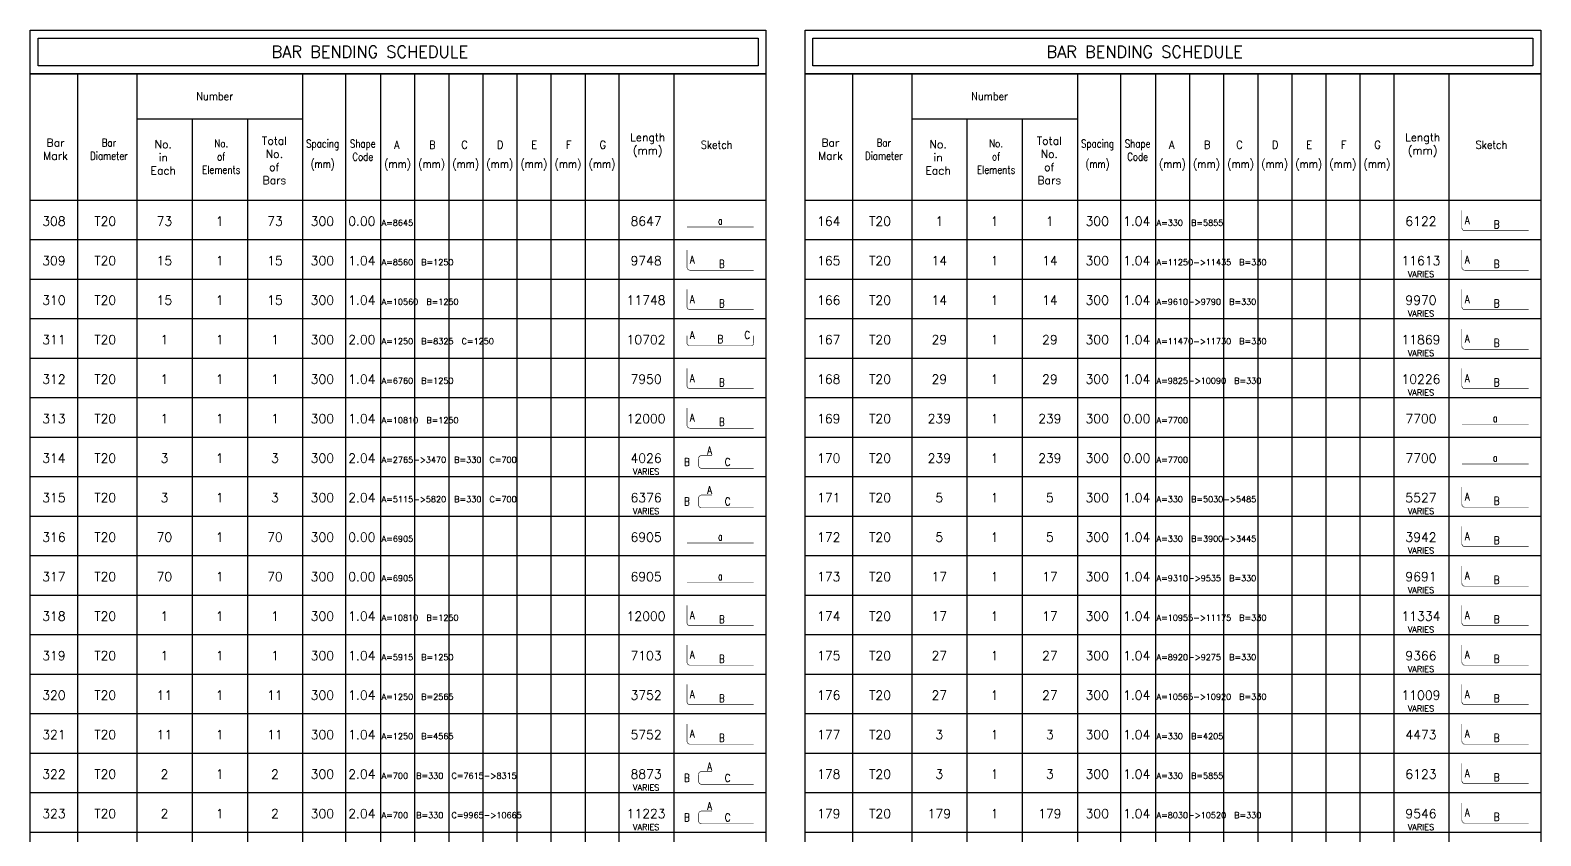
# Model space of a CAD drawing. Extents: x 660761725 to 1323371458, y 2734871439 to 5470067957.
# Drawn here: x 661894209 to 661903774, y 2734943437 to 2734948536 of the extents above; entities that cross this region are included whole.
import ezdxf
from ezdxf.enums import TextEntityAlignment as Align

# ---------------------------------------------------------------- set-up
doc = ezdxf.new("R2010")
doc.units = 0
for name, color, linetype in [('S-SCHEDULE', 140, 'Continuous'), ('S-SKETCH', 1, 'Continuous'), ('S-TEXT-SKETCH', 255, 'Continuous')]:
    doc.layers.add(name, color=color, linetype=linetype)
doc.styles.add('ARMACAD-OGER', font='romans.shx')
doc.styles.add('ROMANS', font='romans.shx')
doc.styles.add('ROMANT', font='romant')

# ---------------------------------------------------------------- blocks, each defined once
blk = doc.blocks.new('cadf_50')
at = {"color": 9}
for p, q in [((0, -42), (186.35, -42)), ((0, -52), (186.35, -52)), ((0, -62), (186.35, -62)), ((0, -72), (186.35, -72)), ((0, -82), (186.35, -82)), ((0, -92), (186.35, -92)), ((0, -102), (186.35, -102)), ((0, -112), (186.35, -112)), ((0, -122), (186.35, -122)), ((0, -132), (186.35, -132)), ((0, -142), (186.35, -142)), ((0, -152), (186.35, -152)), ((0, -162), (186.35, -162)), ((0, -172), (186.35, -172)), ((0, -182), (186.35, -182)), ((0, -192), (186.35, -192)), ((0, -202), (186.35, -202)), ((0, -212), (186.35, -212)), ((0, -222), (186.35, -222)), ((0, -232), (186.35, -232)), ((0, -242), (186.35, -242)), ((0, -252), (186.35, -252)), ((0, -262), (186.35, -262)), ((0, -272), (186.35, -272)), ((0, -282), (186.35, -282)), ((0, -292), (186.35, -292)), ((0, -302), (186.35, -302)), ((0, -312), (186.35, -312)), ((0, -322), (186.35, -322)), ((0, -332), (186.35, -332)), ((0, -342), (186.35, -342)), ((0, -352), (186.35, -352)), ((0, -362), (186.35, -362)), ((0, -372), (186.35, -372)), ((0, -382), (186.35, -382))]:
    blk.add_line(p, q, dxfattribs=at)
at = {"color": 140}
for points in [[(0, 11), (186.35, 11), (186.35, 0), (0, 0)], [(2, 9), (184.35, 9), (184.35, 2), (2, 2)]]:
    blk.add_lwpolyline(points, close=True, dxfattribs=at)
at = {"layer": 'S-SCHEDULE'}
for p, q in [((0, -392), (0, 0)), ((12, 0), (12, -392)), ((27, 0), (27, -392)), ((69, 0), (69, -392)), ((79.87, 0), (79.87, -392)), ((88.75, 0), (88.75, -392)), ((97.38, 0), (97.38, -392)), ((106.02, 0), (106.02, -392)), ((114.65, 0), (114.65, -392)), ((123.28, 0), (123.28, -392)), ((131.91, 0), (131.91, -392)), ((140.55, 0), (140.55, -392)), ((149.18, -392), (149.18, 0)), ((163.15, -392), (163.15, 0)), ((27, -11.45), (69, -11.45)), ((41, -11.45), (41, -392)), ((55, -11.45), (55, -392)), ((0, -32), (186.35, -32))]:
    blk.add_line(p, q, dxfattribs=at)
at = {"layer": 'S-SCHEDULE', "flags": 128}
blk.add_lwpolyline([(0, -392), (0, 0), (186.35, 0), (186.35, -392)], close=True, dxfattribs=at)
at = {"color": 140, "insert": (61.14, 7.05), "char_height": 3, "width": 81.5392, "attachment_point": 1, "rotation": 0.0004, "style": 'ROMANT'}
blk.add_mtext('{\\Fromant|c0;BAR BENDING SCHEDULE}', dxfattribs=at)
at = {"layer": 'S-SCHEDULE', "style": 'ARMACAD-OGER'}
for s, width, p in [('Number', 0.9, (46.74, -5.72)), ('(mm)', 0.8, (74.08, -23)), ('(mm)', 0.9, (93.05, -23)), ('(mm)', 0.9, (101.68, -23)), ('(mm)', 0.9, (110.32, -23)), ('(mm)', 0.9, (118.95, -23)), ('(mm)', 0.9, (127.58, -23)), ('(mm)', 0.9, (136.21, -23)), ('(mm)', 0.9, (144.85, -23))]:
    blk.add_text(s, height=2, dxfattribs=dict(at, width=width)).set_placement(p, align=Align.MIDDLE)
at = {"layer": 'S-SCHEDULE', "style": 'ARMACAD-OGER', "width": 0.9}
for s, p in [('A', (92.87, -18)), ('B', (101.86, -18)), ('C', (110.01, -18)), ('D', (119.05, -18)), ('E', (127.67, -18)), ('F', (136.4, -18)), ('G', (145.02, -18)), ('Sketch', (173.87, -18))]:
    blk.add_text(s, height=2, dxfattribs=at).set_placement(p, align=Align.MIDDLE_CENTER)
at = {"layer": 'S-SCHEDULE', "char_height": 2, "attachment_point": 2, "style": 'ARMACAD-OGER'}
for s, insert, width in [('Length (mm)', (156.42, -15.11), 8.2105), ('Bar\\PMark', (6.41, -16.47), 27.5713), ('{\\W0.8;Bar\\PDiameter}', (19.94, -16.48), 15.2105), ('No. \\Pin\\PEach', (33.7, -16.86), 23.5714), ('{\\W0.8;No.\\Pof\\PElements}', (48.39, -16.65), 17.2105), ('Total No. of Bars', (61.86, -15.98), 3.2105), ('{\\W0.8;Spacing}', (74.08, -16.7), 28.6571), ('{\\W0.8;Shape\\PCode}', (84.23, -16.7), 28.6571)]:
    blk.add_mtext(s, dxfattribs=dict(at, insert=insert, width=width))
blk = doc.blocks.new('33-CFSHP37')
at = {"layer": 'S-SKETCH', "const_width": 0.2}
blk.add_lwpolyline([(-1, 1), (-22.96875, 1, -0.4142135624), (-24, 2.03125), (-24, 8)], format="xyb", dxfattribs=at)
at = {"layer": 'S-TEXT-SKETCH', "style": 'ROMANS', "width": 0.8}
blk.add_attdef('A', text='', height=2, dxfattribs=at).set_placement((-23, 6), align=Align.TOP_LEFT)
blk.add_attdef('B', text='', height=2, dxfattribs=at).set_placement((-11.984375, 1), align=Align.BOTTOM_CENTER)
blk = doc.blocks.new('1-CFSHP20')
at = {"layer": 'S-SKETCH', "const_width": 0.2}
blk.add_lwpolyline([(-24, 2), (-1, 2)], dxfattribs=at)
at = {"layer": 'S-TEXT-SKETCH', "linetype": 'ByBlock', "style": 'ROMANS', "width": 0.7}
blk.add_attdef('A', text='', height=2, dxfattribs=at).set_placement((-12.5, 2), align=Align.BOTTOM_CENTER)
blk = doc.blocks.new('49-Cfshp38d')
at = {"layer": 'S-SKETCH', "const_width": 0.2}
blk.add_lwpolyline([(-24, 5.35), (-24, 2.82, 0.414214), (-23.18, 2), (-1.83, 2, 0.414214), (-1, 2.82), (-1, 5.35)], format="xyb", dxfattribs=at)
at = {"layer": 'S-TEXT-SKETCH', "style": 'ROMANS', "width": 0.8}
blk.add_attdef('A', text='', height=2, dxfattribs=at).set_placement((-23, 3.42), align=Align.BOTTOM_LEFT)
blk.add_attdef('C', text='', height=2, dxfattribs=at).set_placement((-2.24, 3.42), align=Align.BOTTOM_RIGHT)
blk.add_attdef('B', text='', height=2, dxfattribs=at).set_placement((-12.5, 2.01), align=Align.BOTTOM_CENTER)
blk = doc.blocks.new('50-CFSHP38a')
at = {"layer": 'S-SKETCH', "const_width": 0.2}
blk.add_lwpolyline([(-15.35, 4.89), (-18.97, 4.89, 0.414214), (-20, 3.86), (-20, 1.53, 0.414214), (-18.97, 0.5), (-1, 0.5)], format="xyb", dxfattribs=at)
at = {"layer": 'S-TEXT-SKETCH', "style": 'ROMANS', "width": 0.8}
blk.add_attdef('A', text='', height=2, dxfattribs=at).set_placement((-15.35, 8), align=Align.TOP_RIGHT)
blk.add_attdef('B', text='', height=2, dxfattribs=at).set_placement((-25, 2.7), align=Align.MIDDLE_LEFT)
blk.add_attdef('C', text='', height=2, dxfattribs=at).set_placement((-9.98, 0.5), align=Align.BOTTOM_CENTER)

msp = doc.modelspace()

# ---------------------------------------------------------------- block references
at = {"layer": 'S-SCHEDULE', "xscale": 25, "yscale": 25, "zscale": 25}
for p in [(661894208.53235579, 2734948261), (661899115.39926684, 2734948261)]:
    msp.add_blockref('cadf_50', p, dxfattribs=at)
at = {"layer": 'S-SCHEDULE'}
ref = msp.add_blockref('1-CFSHP20', (661898808.53235579, 2734947253.75), dxfattribs=dict(at, xscale=18.375, yscale=18.375, zscale=18.375))
ref.add_attrib('A', 'a', dxfattribs={"layer": 'S-TEXT-SKETCH', "color": 7, "linetype": 'ByBlock', "height": 50, "style": 'ROMANS', "width": 0.7}).set_placement((661898578.84485579, 2734947290.5), align=Align.BOTTOM_CENTER)
ref = msp.add_blockref('33-CFSHP37', (661903715.39926684, 2734947248.48338318), dxfattribs=dict(at, xscale=18.375, yscale=18.375, zscale=18.375))
ref.add_attrib('A', 'A', dxfattribs={"layer": 'S-TEXT-SKETCH', "color": 7, "height": 50, "style": 'ROMANS', "width": 0.8}).set_placement((661903292.77426684, 2734947358.73338318), align=Align.TOP_LEFT)
ref.add_attrib('B', 'B', dxfattribs={"layer": 'S-TEXT-SKETCH', "color": 7, "height": 50, "style": 'ROMANS', "width": 0.8}).set_placement((661903495.18637621, 2734947266.85838318), align=Align.BOTTOM_CENTER)
ref = msp.add_blockref('33-CFSHP37', (661898808.53235579, 2734946998.48338318), dxfattribs=dict(at, xscale=18.375, yscale=18.375, zscale=18.375))
ref.add_attrib('A', 'A', dxfattribs={"layer": 'S-TEXT-SKETCH', "color": 7, "height": 50, "style": 'ROMANS', "width": 0.8}).set_placement((661898385.90735579, 2734947108.73338318), align=Align.TOP_LEFT)
ref.add_attrib('B', 'B', dxfattribs={"layer": 'S-TEXT-SKETCH', "color": 7, "height": 50, "style": 'ROMANS', "width": 0.8}).set_placement((661898588.31946516, 2734947016.85838318), align=Align.BOTTOM_CENTER)
ref = msp.add_blockref('33-CFSHP37', (661903715.39926684, 2734946998.48338318), dxfattribs=dict(at, xscale=18.375, yscale=18.375, zscale=18.375))
ref.add_attrib('A', 'A', dxfattribs={"layer": 'S-TEXT-SKETCH', "color": 7, "height": 50, "style": 'ROMANS', "width": 0.8}).set_placement((661903292.77426684, 2734947108.73338318), align=Align.TOP_LEFT)
ref.add_attrib('B', 'B', dxfattribs={"layer": 'S-TEXT-SKETCH', "color": 7, "height": 50, "style": 'ROMANS', "width": 0.8}).set_placement((661903495.18637621, 2734947016.85838318), align=Align.BOTTOM_CENTER)
ref = msp.add_blockref('33-CFSHP37', (661898808.53235579, 2734946748.48338318), dxfattribs=dict(at, xscale=18.375, yscale=18.375, zscale=18.375))
ref.add_attrib('A', 'A', dxfattribs={"layer": 'S-TEXT-SKETCH', "color": 7, "height": 50, "style": 'ROMANS', "width": 0.8}).set_placement((661898385.90735579, 2734946858.73338318), align=Align.TOP_LEFT)
ref.add_attrib('B', 'B', dxfattribs={"layer": 'S-TEXT-SKETCH', "color": 7, "height": 50, "style": 'ROMANS', "width": 0.8}).set_placement((661898588.31946516, 2734946766.85838318), align=Align.BOTTOM_CENTER)
ref = msp.add_blockref('33-CFSHP37', (661903715.39926684, 2734946748.48338318), dxfattribs=dict(at, xscale=18.375, yscale=18.375, zscale=18.375))
ref.add_attrib('A', 'A', dxfattribs={"layer": 'S-TEXT-SKETCH', "color": 7, "height": 50, "style": 'ROMANS', "width": 0.8}).set_placement((661903292.77426684, 2734946858.73338318), align=Align.TOP_LEFT)
ref.add_attrib('B', 'B', dxfattribs={"layer": 'S-TEXT-SKETCH', "color": 7, "height": 50, "style": 'ROMANS', "width": 0.8}).set_placement((661903495.18637621, 2734946766.85838318), align=Align.BOTTOM_CENTER)
ref = msp.add_blockref('33-CFSHP37', (661903715.39926684, 2734946498.48338318), dxfattribs=dict(at, xscale=18.375, yscale=18.375, zscale=18.375))
ref.add_attrib('A', 'A', dxfattribs={"layer": 'S-TEXT-SKETCH', "color": 7, "height": 50, "style": 'ROMANS', "width": 0.8}).set_placement((661903292.77426684, 2734946608.73338318), align=Align.TOP_LEFT)
ref.add_attrib('B', 'B', dxfattribs={"layer": 'S-TEXT-SKETCH', "color": 7, "height": 50, "style": 'ROMANS', "width": 0.8}).set_placement((661903495.18637621, 2734946516.85838318), align=Align.BOTTOM_CENTER)
ref = msp.add_blockref('49-Cfshp38d', (661898808.53235579, 2734946503.75), dxfattribs=dict(at, xscale=18.375, yscale=18.375, zscale=18.375))
ref.add_attrib('A', 'A', dxfattribs={"layer": 'S-TEXT-SKETCH', "color": 7, "height": 50, "style": 'ROMANS', "width": 0.8}).set_placement((661898385.90735579, 2734946566.68438005), align=Align.BOTTOM_LEFT)
ref.add_attrib('B', 'B', dxfattribs={"layer": 'S-TEXT-SKETCH', "color": 7, "height": 50, "style": 'ROMANS', "width": 0.8}).set_placement((661898578.84485579, 2734946540.75757599), align=Align.BOTTOM_CENTER)
ref.add_attrib('C', 'C', dxfattribs={"layer": 'S-TEXT-SKETCH', "color": 7, "height": 50, "style": 'ROMANS', "width": 0.8}).set_placement((661898767.37235594, 2734946566.68438005), align=Align.BOTTOM_RIGHT)
ref = msp.add_blockref('33-CFSHP37', (661898808.53235579, 2734946248.48338318), dxfattribs=dict(at, xscale=18.375, yscale=18.375, zscale=18.375))
ref.add_attrib('A', 'A', dxfattribs={"layer": 'S-TEXT-SKETCH', "color": 7, "height": 50, "style": 'ROMANS', "width": 0.8}).set_placement((661898385.90735579, 2734946358.73338318), align=Align.TOP_LEFT)
ref.add_attrib('B', 'B', dxfattribs={"layer": 'S-TEXT-SKETCH', "color": 7, "height": 50, "style": 'ROMANS', "width": 0.8}).set_placement((661898588.31946516, 2734946266.85838318), align=Align.BOTTOM_CENTER)
ref = msp.add_blockref('33-CFSHP37', (661903715.39926684, 2734946248.48338318), dxfattribs=dict(at, xscale=18.375, yscale=18.375, zscale=18.375))
ref.add_attrib('A', 'A', dxfattribs={"layer": 'S-TEXT-SKETCH', "color": 7, "height": 50, "style": 'ROMANS', "width": 0.8}).set_placement((661903292.77426684, 2734946358.73338318), align=Align.TOP_LEFT)
ref.add_attrib('B', 'B', dxfattribs={"layer": 'S-TEXT-SKETCH', "color": 7, "height": 50, "style": 'ROMANS', "width": 0.8}).set_placement((661903495.18637621, 2734946266.85838318), align=Align.BOTTOM_CENTER)
ref = msp.add_blockref('33-CFSHP37', (661898808.53235579, 2734945998.48338318), dxfattribs=dict(at, xscale=18.375, yscale=18.375, zscale=18.375))
ref.add_attrib('A', 'A', dxfattribs={"layer": 'S-TEXT-SKETCH', "color": 7, "height": 50, "style": 'ROMANS', "width": 0.8}).set_placement((661898385.90735579, 2734946108.73338318), align=Align.TOP_LEFT)
ref.add_attrib('B', 'B', dxfattribs={"layer": 'S-TEXT-SKETCH', "color": 7, "height": 50, "style": 'ROMANS', "width": 0.8}).set_placement((661898588.31946516, 2734946016.85838318), align=Align.BOTTOM_CENTER)
ref = msp.add_blockref('1-CFSHP20', (661903715.39926684, 2734946003.75), dxfattribs=dict(at, xscale=18.375, yscale=18.375, zscale=18.375))
ref.add_attrib('A', 'a', dxfattribs={"layer": 'S-TEXT-SKETCH', "color": 7, "linetype": 'ByBlock', "height": 50, "style": 'ROMANS', "width": 0.7}).set_placement((661903485.71176684, 2734946040.5), align=Align.BOTTOM_CENTER)
ref = msp.add_blockref('50-CFSHP38a', (661898808.53235579, 2734945753.75), dxfattribs=dict(at, xscale=18.375, yscale=18.375, zscale=18.375))
ref.add_attrib('B', 'B', dxfattribs={"layer": 'S-TEXT-SKETCH', "color": 7, "height": 50, "style": 'ROMANS', "width": 0.8}).set_placement((661898349.15735579, 2734945803.31513214), align=Align.MIDDLE_LEFT)
ref.add_attrib('C', 'C', dxfattribs={"layer": 'S-TEXT-SKETCH', "color": 7, "height": 50, "style": 'ROMANS', "width": 0.8}).set_placement((661898625.06946516, 2734945762.9375), align=Align.BOTTOM_CENTER)
ref.add_attrib('A', 'A', dxfattribs={"layer": 'S-TEXT-SKETCH', "color": 7, "height": 50, "style": 'ROMANS', "width": 0.8}).set_placement((661898526.42611265, 2734945900.75), align=Align.TOP_RIGHT)
ref = msp.add_blockref('1-CFSHP20', (661903715.39926684, 2734945753.75), dxfattribs=dict(at, xscale=18.375, yscale=18.375, zscale=18.375))
ref.add_attrib('A', 'a', dxfattribs={"layer": 'S-TEXT-SKETCH', "color": 7, "linetype": 'ByBlock', "height": 50, "style": 'ROMANS', "width": 0.7}).set_placement((661903485.71176684, 2734945790.5), align=Align.BOTTOM_CENTER)
ref = msp.add_blockref('50-CFSHP38a', (661898808.53235579, 2734945503.75), dxfattribs=dict(at, xscale=18.375, yscale=18.375, zscale=18.375))
ref.add_attrib('B', 'B', dxfattribs={"layer": 'S-TEXT-SKETCH', "color": 7, "height": 50, "style": 'ROMANS', "width": 0.8}).set_placement((661898349.15735579, 2734945553.31513214), align=Align.MIDDLE_LEFT)
ref.add_attrib('C', 'C', dxfattribs={"layer": 'S-TEXT-SKETCH', "color": 7, "height": 50, "style": 'ROMANS', "width": 0.8}).set_placement((661898625.06946516, 2734945512.9375), align=Align.BOTTOM_CENTER)
ref.add_attrib('A', 'A', dxfattribs={"layer": 'S-TEXT-SKETCH', "color": 7, "height": 50, "style": 'ROMANS', "width": 0.8}).set_placement((661898526.42611265, 2734945650.75), align=Align.TOP_RIGHT)
ref = msp.add_blockref('33-CFSHP37', (661903715.39926684, 2734945498.48338318), dxfattribs=dict(at, xscale=18.375, yscale=18.375, zscale=18.375))
ref.add_attrib('A', 'A', dxfattribs={"layer": 'S-TEXT-SKETCH', "color": 7, "height": 50, "style": 'ROMANS', "width": 0.8}).set_placement((661903292.77426684, 2734945608.73338318), align=Align.TOP_LEFT)
ref.add_attrib('B', 'B', dxfattribs={"layer": 'S-TEXT-SKETCH', "color": 7, "height": 50, "style": 'ROMANS', "width": 0.8}).set_placement((661903495.18637621, 2734945516.85838318), align=Align.BOTTOM_CENTER)
ref = msp.add_blockref('33-CFSHP37', (661903715.39926684, 2734945248.48338318), dxfattribs=dict(at, xscale=18.375, yscale=18.375, zscale=18.375))
ref.add_attrib('A', 'A', dxfattribs={"layer": 'S-TEXT-SKETCH', "color": 7, "height": 50, "style": 'ROMANS', "width": 0.8}).set_placement((661903292.77426684, 2734945358.73338318), align=Align.TOP_LEFT)
ref.add_attrib('B', 'B', dxfattribs={"layer": 'S-TEXT-SKETCH', "color": 7, "height": 50, "style": 'ROMANS', "width": 0.8}).set_placement((661903495.18637621, 2734945266.85838318), align=Align.BOTTOM_CENTER)
ref = msp.add_blockref('1-CFSHP20', (661898808.53235579, 2734945253.75), dxfattribs=dict(at, xscale=18.375, yscale=18.375, zscale=18.375))
ref.add_attrib('A', 'a', dxfattribs={"layer": 'S-TEXT-SKETCH', "color": 7, "linetype": 'ByBlock', "height": 50, "style": 'ROMANS', "width": 0.7}).set_placement((661898578.84485579, 2734945290.5), align=Align.BOTTOM_CENTER)
ref = msp.add_blockref('33-CFSHP37', (661903715.39926684, 2734944998.48338318), dxfattribs=dict(at, xscale=18.375, yscale=18.375, zscale=18.375))
ref.add_attrib('A', 'A', dxfattribs={"layer": 'S-TEXT-SKETCH', "color": 7, "height": 50, "style": 'ROMANS', "width": 0.8}).set_placement((661903292.77426684, 2734945108.73338318), align=Align.TOP_LEFT)
ref.add_attrib('B', 'B', dxfattribs={"layer": 'S-TEXT-SKETCH', "color": 7, "height": 50, "style": 'ROMANS', "width": 0.8}).set_placement((661903495.18637621, 2734945016.85838318), align=Align.BOTTOM_CENTER)
ref = msp.add_blockref('1-CFSHP20', (661898808.53235579, 2734945003.75), dxfattribs=dict(at, xscale=18.375, yscale=18.375, zscale=18.375))
ref.add_attrib('A', 'a', dxfattribs={"layer": 'S-TEXT-SKETCH', "color": 7, "linetype": 'ByBlock', "height": 50, "style": 'ROMANS', "width": 0.7}).set_placement((661898578.84485579, 2734945040.5), align=Align.BOTTOM_CENTER)
ref = msp.add_blockref('33-CFSHP37', (661898808.53235579, 2734944748.48338318), dxfattribs=dict(at, xscale=18.375, yscale=18.375, zscale=18.375))
ref.add_attrib('A', 'A', dxfattribs={"layer": 'S-TEXT-SKETCH', "color": 7, "height": 50, "style": 'ROMANS', "width": 0.8}).set_placement((661898385.90735579, 2734944858.73338318), align=Align.TOP_LEFT)
ref.add_attrib('B', 'B', dxfattribs={"layer": 'S-TEXT-SKETCH', "color": 7, "height": 50, "style": 'ROMANS', "width": 0.8}).set_placement((661898588.31946516, 2734944766.85838318), align=Align.BOTTOM_CENTER)
ref = msp.add_blockref('33-CFSHP37', (661903715.39926684, 2734944748.48338318), dxfattribs=dict(at, xscale=18.375, yscale=18.375, zscale=18.375))
ref.add_attrib('A', 'A', dxfattribs={"layer": 'S-TEXT-SKETCH', "color": 7, "height": 50, "style": 'ROMANS', "width": 0.8}).set_placement((661903292.77426684, 2734944858.73338318), align=Align.TOP_LEFT)
ref.add_attrib('B', 'B', dxfattribs={"layer": 'S-TEXT-SKETCH', "color": 7, "height": 50, "style": 'ROMANS', "width": 0.8}).set_placement((661903495.18637621, 2734944766.85838318), align=Align.BOTTOM_CENTER)
ref = msp.add_blockref('33-CFSHP37', (661898808.53235579, 2734944498.48338318), dxfattribs=dict(at, xscale=18.375, yscale=18.375, zscale=18.375))
ref.add_attrib('A', 'A', dxfattribs={"layer": 'S-TEXT-SKETCH', "color": 7, "height": 50, "style": 'ROMANS', "width": 0.8}).set_placement((661898385.90735579, 2734944608.73338318), align=Align.TOP_LEFT)
ref.add_attrib('B', 'B', dxfattribs={"layer": 'S-TEXT-SKETCH', "color": 7, "height": 50, "style": 'ROMANS', "width": 0.8}).set_placement((661898588.31946516, 2734944516.85838318), align=Align.BOTTOM_CENTER)
ref = msp.add_blockref('33-CFSHP37', (661903715.39926684, 2734944498.48338318), dxfattribs=dict(at, xscale=18.375, yscale=18.375, zscale=18.375))
ref.add_attrib('A', 'A', dxfattribs={"layer": 'S-TEXT-SKETCH', "color": 7, "height": 50, "style": 'ROMANS', "width": 0.8}).set_placement((661903292.77426684, 2734944608.73338318), align=Align.TOP_LEFT)
ref.add_attrib('B', 'B', dxfattribs={"layer": 'S-TEXT-SKETCH', "color": 7, "height": 50, "style": 'ROMANS', "width": 0.8}).set_placement((661903495.18637621, 2734944516.85838318), align=Align.BOTTOM_CENTER)
ref = msp.add_blockref('33-CFSHP37', (661898808.53235579, 2734944248.48338318), dxfattribs=dict(at, xscale=18.375, yscale=18.375, zscale=18.375))
ref.add_attrib('A', 'A', dxfattribs={"layer": 'S-TEXT-SKETCH', "color": 7, "height": 50, "style": 'ROMANS', "width": 0.8}).set_placement((661898385.90735579, 2734944358.73338318), align=Align.TOP_LEFT)
ref.add_attrib('B', 'B', dxfattribs={"layer": 'S-TEXT-SKETCH', "color": 7, "height": 50, "style": 'ROMANS', "width": 0.8}).set_placement((661898588.31946516, 2734944266.85838318), align=Align.BOTTOM_CENTER)
ref = msp.add_blockref('33-CFSHP37', (661903715.39926684, 2734944248.48338318), dxfattribs=dict(at, xscale=18.375, yscale=18.375, zscale=18.375))
ref.add_attrib('A', 'A', dxfattribs={"layer": 'S-TEXT-SKETCH', "color": 7, "height": 50, "style": 'ROMANS', "width": 0.8}).set_placement((661903292.77426684, 2734944358.73338318), align=Align.TOP_LEFT)
ref.add_attrib('B', 'B', dxfattribs={"layer": 'S-TEXT-SKETCH', "color": 7, "height": 50, "style": 'ROMANS', "width": 0.8}).set_placement((661903495.18637621, 2734944266.85838318), align=Align.BOTTOM_CENTER)
ref = msp.add_blockref('33-CFSHP37', (661898808.53235579, 2734943998.48338318), dxfattribs=dict(at, xscale=18.375, yscale=18.375, zscale=18.375))
ref.add_attrib('A', 'A', dxfattribs={"layer": 'S-TEXT-SKETCH', "color": 7, "height": 50, "style": 'ROMANS', "width": 0.8}).set_placement((661898385.90735579, 2734944108.73338318), align=Align.TOP_LEFT)
ref.add_attrib('B', 'B', dxfattribs={"layer": 'S-TEXT-SKETCH', "color": 7, "height": 50, "style": 'ROMANS', "width": 0.8}).set_placement((661898588.31946516, 2734944016.85838318), align=Align.BOTTOM_CENTER)
ref = msp.add_blockref('33-CFSHP37', (661903715.39926684, 2734943998.48338318), dxfattribs=dict(at, xscale=18.375, yscale=18.375, zscale=18.375))
ref.add_attrib('A', 'A', dxfattribs={"layer": 'S-TEXT-SKETCH', "color": 7, "height": 50, "style": 'ROMANS', "width": 0.8}).set_placement((661903292.77426684, 2734944108.73338318), align=Align.TOP_LEFT)
ref.add_attrib('B', 'B', dxfattribs={"layer": 'S-TEXT-SKETCH', "color": 7, "height": 50, "style": 'ROMANS', "width": 0.8}).set_placement((661903495.18637621, 2734944016.85838318), align=Align.BOTTOM_CENTER)
ref = msp.add_blockref('50-CFSHP38a', (661898808.53235579, 2734943753.75), dxfattribs=dict(at, xscale=18.375, yscale=18.375, zscale=18.375))
ref.add_attrib('B', 'B', dxfattribs={"layer": 'S-TEXT-SKETCH', "color": 7, "height": 50, "style": 'ROMANS', "width": 0.8}).set_placement((661898349.15735579, 2734943803.31513214), align=Align.MIDDLE_LEFT)
ref.add_attrib('C', 'C', dxfattribs={"layer": 'S-TEXT-SKETCH', "color": 7, "height": 50, "style": 'ROMANS', "width": 0.8}).set_placement((661898625.06946516, 2734943762.9375), align=Align.BOTTOM_CENTER)
ref.add_attrib('A', 'A', dxfattribs={"layer": 'S-TEXT-SKETCH', "color": 7, "height": 50, "style": 'ROMANS', "width": 0.8}).set_placement((661898526.42611265, 2734943900.75), align=Align.TOP_RIGHT)
ref = msp.add_blockref('33-CFSHP37', (661903715.39926684, 2734943748.48338318), dxfattribs=dict(at, xscale=18.375, yscale=18.375, zscale=18.375))
ref.add_attrib('A', 'A', dxfattribs={"layer": 'S-TEXT-SKETCH', "color": 7, "height": 50, "style": 'ROMANS', "width": 0.8}).set_placement((661903292.77426684, 2734943858.73338318), align=Align.TOP_LEFT)
ref.add_attrib('B', 'B', dxfattribs={"layer": 'S-TEXT-SKETCH', "color": 7, "height": 50, "style": 'ROMANS', "width": 0.8}).set_placement((661903495.18637621, 2734943766.85838318), align=Align.BOTTOM_CENTER)
ref = msp.add_blockref('50-CFSHP38a', (661898808.53235579, 2734943503.75), dxfattribs=dict(at, xscale=18.375, yscale=18.375, zscale=18.375))
ref.add_attrib('B', 'B', dxfattribs={"layer": 'S-TEXT-SKETCH', "color": 7, "height": 50, "style": 'ROMANS', "width": 0.8}).set_placement((661898349.15735579, 2734943553.31513214), align=Align.MIDDLE_LEFT)
ref.add_attrib('C', 'C', dxfattribs={"layer": 'S-TEXT-SKETCH', "color": 7, "height": 50, "style": 'ROMANS', "width": 0.8}).set_placement((661898625.06946516, 2734943512.9375), align=Align.BOTTOM_CENTER)
ref.add_attrib('A', 'A', dxfattribs={"layer": 'S-TEXT-SKETCH', "color": 7, "height": 50, "style": 'ROMANS', "width": 0.8}).set_placement((661898526.42611265, 2734943650.75), align=Align.TOP_RIGHT)
ref = msp.add_blockref('33-CFSHP37', (661903715.39926684, 2734943498.48338318), dxfattribs=dict(at, xscale=18.375, yscale=18.375, zscale=18.375))
ref.add_attrib('A', 'A', dxfattribs={"layer": 'S-TEXT-SKETCH', "color": 7, "height": 50, "style": 'ROMANS', "width": 0.8}).set_placement((661903292.77426684, 2734943608.73338318), align=Align.TOP_LEFT)
ref.add_attrib('B', 'B', dxfattribs={"layer": 'S-TEXT-SKETCH', "color": 7, "height": 50, "style": 'ROMANS', "width": 0.8}).set_placement((661903495.18637621, 2734943516.85838318), align=Align.BOTTOM_CENTER)

# ---------------------------------------------------------------- texts
at = {"layer": 'S-SCHEDULE', "style": 'ROMANS'}
for s, height, p in [('T20', 57.5, (661894683.53235579, 2734947298.5)), ('73', 57.5, (661895058.53235579, 2734947298.5)), ('1', 57.5, (661895408.53235579, 2734947298.5)), ('73', 57.5, (661895758.53235579, 2734947298.5)), ('300', 57.5, (661896058.53235579, 2734947298.5)), ('0.00', 57.5, (661896308.53235579, 2734947298.5)), ('8647', 57.5, (661898108.53235579, 2734947298.5)), ('T20', 57.5, (661899590.39926684, 2734947298.5)), ('1', 57.5, (661899965.39926684, 2734947298.5)), ('1', 57.5, (661900315.39926684, 2734947298.5)), ('1', 57.5, (661900665.39926684, 2734947298.5)), ('300', 57.5, (661900965.39926684, 2734947298.5)), ('1.04', 57.5, (661901215.39926684, 2734947298.5)), ('6122', 57.5, (661903015.39926684, 2734947298.5)), ('T20', 57.5, (661894683.53235579, 2734947048.5)), ('15', 57.5, (661895058.53235579, 2734947048.5)), ('1', 57.5, (661895408.53235579, 2734947048.5)), ('15', 57.5, (661895758.53235579, 2734947048.5)), ('300', 57.5, (661896058.53235579, 2734947048.5)), ('1.04', 57.5, (661896308.53235579, 2734947048.5)), ('9748', 57.5, (661898108.53235579, 2734947048.5)), ('T20', 57.5, (661899590.39926684, 2734947048.5)), ('14', 57.5, (661899965.39926684, 2734947048.5)), ('1', 57.5, (661900315.39926684, 2734947048.5)), ('14', 57.5, (661900665.39926684, 2734947048.5)), ('300', 57.5, (661900965.39926684, 2734947048.5)), ('1.04', 57.5, (661901215.39926684, 2734947048.5)), ('11613', 57.5, (661903015.39926684, 2734947048.5)), ('VARIES', 37.5, (661903015.39926684, 2734946973.5)), ('T20', 57.5, (661894683.53235579, 2734946798.5)), ('15', 57.5, (661895058.53235579, 2734946798.5)), ('1', 57.5, (661895408.53235579, 2734946798.5)), ('15', 57.5, (661895758.53235579, 2734946798.5)), ('300', 57.5, (661896058.53235579, 2734946798.5)), ('1.04', 57.5, (661896308.53235579, 2734946798.5)), ('11748', 57.5, (661898108.53235579, 2734946798.5)), ('T20', 57.5, (661899590.39926684, 2734946798.5)), ('14', 57.5, (661899965.39926684, 2734946798.5)), ('1', 57.5, (661900315.39926684, 2734946798.5)), ('14', 57.5, (661900665.39926684, 2734946798.5)), ('300', 57.5, (661900965.39926684, 2734946798.5)), ('1.04', 57.5, (661901215.39926684, 2734946798.5)), ('9970', 57.5, (661903015.39926684, 2734946798.5)), ('VARIES', 37.5, (661903015.39926684, 2734946723.5)), ('T20', 57.5, (661894683.53235579, 2734946548.5)), ('1', 57.5, (661895058.53235579, 2734946548.5)), ('1', 57.5, (661895408.53235579, 2734946548.5)), ('1', 57.5, (661895758.53235579, 2734946548.5)), ('300', 57.5, (661896058.53235579, 2734946548.5)), ('2.00', 57.5, (661896308.53235579, 2734946548.5)), ('10702', 57.5, (661898108.53235579, 2734946548.5)), ('T20', 57.5, (661899590.39926684, 2734946548.5)), ('29', 57.5, (661899965.39926684, 2734946548.5)), ('1', 57.5, (661900315.39926684, 2734946548.5)), ('29', 57.5, (661900665.39926684, 2734946548.5)), ('300', 57.5, (661900965.39926684, 2734946548.5)), ('1.04', 57.5, (661901215.39926684, 2734946548.5)), ('11869', 57.5, (661903015.39926684, 2734946548.5)), ('VARIES', 37.5, (661903015.39926684, 2734946473.5)), ('T20', 57.5, (661894683.53235579, 2734946298.5)), ('1', 57.5, (661895058.53235579, 2734946298.5)), ('1', 57.5, (661895408.53235579, 2734946298.5)), ('1', 57.5, (661895758.53235579, 2734946298.5)), ('300', 57.5, (661896058.53235579, 2734946298.5)), ('1.04', 57.5, (661896308.53235579, 2734946298.5)), ('7950', 57.5, (661898108.53235579, 2734946298.5)), ('T20', 57.5, (661899590.39926684, 2734946298.5)), ('29', 57.5, (661899965.39926684, 2734946298.5)), ('1', 57.5, (661900315.39926684, 2734946298.5)), ('29', 57.5, (661900665.39926684, 2734946298.5)), ('300', 57.5, (661900965.39926684, 2734946298.5)), ('1.04', 57.5, (661901215.39926684, 2734946298.5)), ('10226', 57.5, (661903015.39926684, 2734946298.5)), ('VARIES', 37.5, (661903015.39926684, 2734946223.5)), ('T20', 57.5, (661894683.53235579, 2734946048.5)), ('1', 57.5, (661895058.53235579, 2734946048.5)), ('1', 57.5, (661895408.53235579, 2734946048.5)), ('1', 57.5, (661895758.53235579, 2734946048.5)), ('300', 57.5, (661896058.53235579, 2734946048.5)), ('1.04', 57.5, (661896308.53235579, 2734946048.5)), ('12000', 57.5, (661898108.53235579, 2734946048.5)), ('T20', 57.5, (661899590.39926684, 2734946048.5)), ('239', 57.5, (661899965.39926684, 2734946048.5)), ('1', 57.5, (661900315.39926684, 2734946048.5)), ('239', 57.5, (661900665.39926684, 2734946048.5)), ('300', 57.5, (661900965.39926684, 2734946048.5)), ('0.00', 57.5, (661901215.39926684, 2734946048.5)), ('7700', 57.5, (661903015.39926684, 2734946048.5)), ('T20', 57.5, (661894683.53235579, 2734945798.5)), ('3', 57.5, (661895058.53235579, 2734945798.5)), ('1', 57.5, (661895408.53235579, 2734945798.5)), ('3', 57.5, (661895758.53235579, 2734945798.5)), ('300', 57.5, (661896058.53235579, 2734945798.5)), ('2.04', 57.5, (661896308.53235579, 2734945798.5)), ('4026', 57.5, (661898108.53235579, 2734945798.5)), ('T20', 57.5, (661899590.39926684, 2734945798.5)), ('239', 57.5, (661899965.39926684, 2734945798.5)), ('1', 57.5, (661900315.39926684, 2734945798.5)), ('239', 57.5, (661900665.39926684, 2734945798.5)), ('300', 57.5, (661900965.39926684, 2734945798.5)), ('0.00', 57.5, (661901215.39926684, 2734945798.5)), ('7700', 57.5, (661903015.39926684, 2734945798.5)), ('VARIES', 37.5, (661898108.53235579, 2734945723.5)), ('T20', 57.5, (661894683.53235579, 2734945548.5)), ('3', 57.5, (661895058.53235579, 2734945548.5)), ('1', 57.5, (661895408.53235579, 2734945548.5)), ('3', 57.5, (661895758.53235579, 2734945548.5)), ('300', 57.5, (661896058.53235579, 2734945548.5)), ('2.04', 57.5, (661896308.53235579, 2734945548.5)), ('6376', 57.5, (661898108.53235579, 2734945548.5)), ('T20', 57.5, (661899590.39926684, 2734945548.5)), ('5', 57.5, (661899965.39926684, 2734945548.5)), ('1', 57.5, (661900315.39926684, 2734945548.5)), ('5', 57.5, (661900665.39926684, 2734945548.5)), ('300', 57.5, (661900965.39926684, 2734945548.5)), ('1.04', 57.5, (661901215.39926684, 2734945548.5)), ('5527', 57.5, (661903015.39926684, 2734945548.5)), ('VARIES', 37.5, (661898108.53235579, 2734945473.5)), ('VARIES', 37.5, (661903015.39926684, 2734945473.5)), ('T20', 57.5, (661894683.53235579, 2734945298.5)), ('70', 57.5, (661895058.53235579, 2734945298.5)), ('1', 57.5, (661895408.53235579, 2734945298.5)), ('70', 57.5, (661895758.53235579, 2734945298.5)), ('300', 57.5, (661896058.53235579, 2734945298.5)), ('0.00', 57.5, (661896308.53235579, 2734945298.5)), ('6905', 57.5, (661898108.53235579, 2734945298.5)), ('T20', 57.5, (661899590.39926684, 2734945298.5)), ('5', 57.5, (661899965.39926684, 2734945298.5)), ('1', 57.5, (661900315.39926684, 2734945298.5)), ('5', 57.5, (661900665.39926684, 2734945298.5)), ('300', 57.5, (661900965.39926684, 2734945298.5)), ('1.04', 57.5, (661901215.39926684, 2734945298.5)), ('3942', 57.5, (661903015.39926684, 2734945298.5)), ('VARIES', 37.5, (661903015.39926684, 2734945223.5)), ('T20', 57.5, (661894683.53235579, 2734945048.5)), ('70', 57.5, (661895058.53235579, 2734945048.5)), ('1', 57.5, (661895408.53235579, 2734945048.5)), ('70', 57.5, (661895758.53235579, 2734945048.5)), ('300', 57.5, (661896058.53235579, 2734945048.5)), ('0.00', 57.5, (661896308.53235579, 2734945048.5)), ('6905', 57.5, (661898108.53235579, 2734945048.5)), ('T20', 57.5, (661899590.39926684, 2734945048.5)), ('17', 57.5, (661899965.39926684, 2734945048.5)), ('1', 57.5, (661900315.39926684, 2734945048.5)), ('17', 57.5, (661900665.39926684, 2734945048.5)), ('300', 57.5, (661900965.39926684, 2734945048.5)), ('1.04', 57.5, (661901215.39926684, 2734945048.5)), ('9691', 57.5, (661903015.39926684, 2734945048.5)), ('VARIES', 37.5, (661903015.39926684, 2734944973.5)), ('T20', 57.5, (661894683.53235579, 2734944798.5)), ('1', 57.5, (661895058.53235579, 2734944798.5)), ('1', 57.5, (661895408.53235579, 2734944798.5)), ('1', 57.5, (661895758.53235579, 2734944798.5)), ('300', 57.5, (661896058.53235579, 2734944798.5)), ('1.04', 57.5, (661896308.53235579, 2734944798.5)), ('12000', 57.5, (661898108.53235579, 2734944798.5)), ('T20', 57.5, (661899590.39926684, 2734944798.5)), ('17', 57.5, (661899965.39926684, 2734944798.5)), ('1', 57.5, (661900315.39926684, 2734944798.5)), ('17', 57.5, (661900665.39926684, 2734944798.5)), ('300', 57.5, (661900965.39926684, 2734944798.5)), ('1.04', 57.5, (661901215.39926684, 2734944798.5)), ('11334', 57.5, (661903015.39926684, 2734944798.5)), ('VARIES', 37.5, (661903015.39926684, 2734944723.5)), ('T20', 57.5, (661894683.53235579, 2734944548.5)), ('1', 57.5, (661895058.53235579, 2734944548.5)), ('1', 57.5, (661895408.53235579, 2734944548.5)), ('1', 57.5, (661895758.53235579, 2734944548.5)), ('300', 57.5, (661896058.53235579, 2734944548.5)), ('1.04', 57.5, (661896308.53235579, 2734944548.5)), ('7103', 57.5, (661898108.53235579, 2734944548.5)), ('T20', 57.5, (661899590.39926684, 2734944548.5)), ('27', 57.5, (661899965.39926684, 2734944548.5)), ('1', 57.5, (661900315.39926684, 2734944548.5)), ('27', 57.5, (661900665.39926684, 2734944548.5)), ('300', 57.5, (661900965.39926684, 2734944548.5)), ('1.04', 57.5, (661901215.39926684, 2734944548.5)), ('9366', 57.5, (661903015.39926684, 2734944548.5)), ('VARIES', 37.5, (661903015.39926684, 2734944473.5)), ('T20', 57.5, (661894683.53235579, 2734944298.5)), ('11', 57.5, (661895058.53235579, 2734944298.5)), ('1', 57.5, (661895408.53235579, 2734944298.5)), ('11', 57.5, (661895758.53235579, 2734944298.5)), ('300', 57.5, (661896058.53235579, 2734944298.5)), ('1.04', 57.5, (661896308.53235579, 2734944298.5)), ('3752', 57.5, (661898108.53235579, 2734944298.5)), ('T20', 57.5, (661899590.39926684, 2734944298.5)), ('27', 57.5, (661899965.39926684, 2734944298.5)), ('1', 57.5, (661900315.39926684, 2734944298.5)), ('27', 57.5, (661900665.39926684, 2734944298.5)), ('300', 57.5, (661900965.39926684, 2734944298.5)), ('1.04', 57.5, (661901215.39926684, 2734944298.5)), ('11009', 57.5, (661903015.39926684, 2734944298.5)), ('VARIES', 37.5, (661903015.39926684, 2734944223.5)), ('T20', 57.5, (661894683.53235579, 2734944048.5)), ('11', 57.5, (661895058.53235579, 2734944048.5)), ('1', 57.5, (661895408.53235579, 2734944048.5)), ('11', 57.5, (661895758.53235579, 2734944048.5)), ('300', 57.5, (661896058.53235579, 2734944048.5)), ('1.04', 57.5, (661896308.53235579, 2734944048.5)), ('5752', 57.5, (661898108.53235579, 2734944048.5)), ('T20', 57.5, (661899590.39926684, 2734944048.5)), ('3', 57.5, (661899965.39926684, 2734944048.5)), ('1', 57.5, (661900315.39926684, 2734944048.5)), ('3', 57.5, (661900665.39926684, 2734944048.5)), ('300', 57.5, (661900965.39926684, 2734944048.5)), ('1.04', 57.5, (661901215.39926684, 2734944048.5)), ('4473', 57.5, (661903015.39926684, 2734944048.5)), ('T20', 57.5, (661894683.53235579, 2734943798.5)), ('2', 57.5, (661895058.53235579, 2734943798.5)), ('1', 57.5, (661895408.53235579, 2734943798.5)), ('2', 57.5, (661895758.53235579, 2734943798.5)), ('300', 57.5, (661896058.53235579, 2734943798.5)), ('2.04', 57.5, (661896308.53235579, 2734943798.5)), ('8873', 57.5, (661898108.53235579, 2734943798.5)), ('T20', 57.5, (661899590.39926684, 2734943798.5)), ('3', 57.5, (661899965.39926684, 2734943798.5)), ('1', 57.5, (661900315.39926684, 2734943798.5)), ('3', 57.5, (661900665.39926684, 2734943798.5)), ('300', 57.5, (661900965.39926684, 2734943798.5)), ('1.04', 57.5, (661901215.39926684, 2734943798.5)), ('6123', 57.5, (661903015.39926684, 2734943798.5)), ('VARIES', 37.5, (661898108.53235579, 2734943723.5)), ('T20', 57.5, (661894683.53235579, 2734943548.5)), ('2', 57.5, (661895058.53235579, 2734943548.5)), ('1', 57.5, (661895408.53235579, 2734943548.5)), ('2', 57.5, (661895758.53235579, 2734943548.5)), ('300', 57.5, (661896058.53235579, 2734943548.5)), ('2.04', 57.5, (661896308.53235579, 2734943548.5)), ('11223', 57.5, (661898108.53235579, 2734943548.5)), ('T20', 57.5, (661899590.39926684, 2734943548.5)), ('179', 57.5, (661899965.39926684, 2734943548.5)), ('1', 57.5, (661900315.39926684, 2734943548.5)), ('179', 57.5, (661900665.39926684, 2734943548.5)), ('300', 57.5, (661900965.39926684, 2734943548.5)), ('1.04', 57.5, (661901215.39926684, 2734943548.5)), ('9546', 57.5, (661903015.39926684, 2734943548.5)), ('VARIES', 37.5, (661898108.53235579, 2734943473.5)), ('VARIES', 37.5, (661903015.39926684, 2734943473.5))]:
    msp.add_text(s, height=height, dxfattribs=at).set_placement(p, align=Align.CENTER)
for s, insert, char_height, width, attachment_point in [('{\\FRomanS;\\C140;308}', (661894358.53235579, 2734947298.5), 57.5, 230, 8), (' A=8645 ', (661896408.53235579, 2734947336), 37.5, 2400, 1), ('{\\FRomanS;\\C140;164}', (661899265.39926684, 2734947298.5), 57.5, 230, 8), (' A=330  B=5855 ', (661901315.39926684, 2734947336), 37.5, 2400, 1), ('{\\FRomanS;\\C140;309}', (661894358.53235579, 2734947048.5), 57.5, 230, 8), (' A=8560  B=1250 ', (661896408.53235579, 2734947086), 37.5, 2400, 1), ('{\\FRomanS;\\C140;165}', (661899265.39926684, 2734947048.5), 57.5, 230, 8), (' A=11250->11435  B=330 ', (661901315.39926684, 2734947086), 37.5, 2400, 1), ('{\\FRomanS;\\C140;310}', (661894358.53235579, 2734946798.5), 57.5, 230, 8), (' A=10560  B=1250 ', (661896408.53235579, 2734946836), 37.5, 2400, 1), ('{\\FRomanS;\\C140;166}', (661899265.39926684, 2734946798.5), 57.5, 230, 8), (' A=9610->9790  B=330 ', (661901315.39926684, 2734946836), 37.5, 2400, 1), ('{\\FRomanS;\\C140;311}', (661894358.53235579, 2734946548.5), 57.5, 230, 8), (' A=1250  B=8325  C=1250 ', (661896408.53235579, 2734946586), 37.5, 2400, 1), ('{\\FRomanS;\\C140;167}', (661899265.39926684, 2734946548.5), 57.5, 230, 8), (' A=11470->11730  B=330 ', (661901315.39926684, 2734946586), 37.5, 2400, 1), ('{\\FRomanS;\\C140;312}', (661894358.53235579, 2734946298.5), 57.5, 230, 8), ('{\\FRomanS;\\C140;168}', (661899265.39926684, 2734946298.5), 57.5, 230, 8), (' A=6760  B=1250 ', (661896408.53235579, 2734946336), 37.5, 2400, 1), (' A=9825->10090  B=330 ', (661901315.39926684, 2734946336), 37.5, 2400, 1), ('{\\FRomanS;\\C140;313}', (661894358.53235579, 2734946048.5), 57.5, 230, 8), (' A=10810  B=1250 ', (661896408.53235579, 2734946086), 37.5, 2400, 1), ('{\\FRomanS;\\C140;169}', (661899265.39926684, 2734946048.5), 57.5, 230, 8), (' A=7700 ', (661901315.39926684, 2734946086), 37.5, 2400, 1), ('{\\FRomanS;\\C140;314}', (661894358.53235579, 2734945798.5), 57.5, 230, 8), (' A=2765->3470  B=330  C=700 ', (661896408.53235579, 2734945836), 37.5, 2400, 1), ('{\\FRomanS;\\C140;170}', (661899265.39926684, 2734945798.5), 57.5, 230, 8), (' A=7700 ', (661901315.39926684, 2734945836), 37.5, 2400, 1), ('{\\FRomanS;\\C140;315}', (661894358.53235579, 2734945548.5), 57.5, 230, 8), (' A=5115->5820  B=330  C=700 ', (661896408.53235579, 2734945586), 37.5, 2400, 1), ('{\\FRomanS;\\C140;171}', (661899265.39926684, 2734945548.5), 57.5, 230, 8), (' A=330  B=5030->5485 ', (661901315.39926684, 2734945586), 37.5, 2400, 1), ('{\\FRomanS;\\C140;316}', (661894358.53235579, 2734945298.5), 57.5, 230, 8), (' A=6905 ', (661896408.53235579, 2734945336), 37.5, 2400, 1), ('{\\FRomanS;\\C140;172}', (661899265.39926684, 2734945298.5), 57.5, 230, 8), (' A=330  B=3900->3445 ', (661901315.39926684, 2734945336), 37.5, 2400, 1), ('{\\FRomanS;\\C140;317}', (661894358.53235579, 2734945048.5), 57.5, 230, 8), (' A=6905 ', (661896408.53235579, 2734945086), 37.5, 2400, 1), ('{\\FRomanS;\\C140;173}', (661899265.39926684, 2734945048.5), 57.5, 230, 8), (' A=9310->9535  B=330 ', (661901315.39926684, 2734945086), 37.5, 2400, 1), ('{\\FRomanS;\\C140;318}', (661894358.53235579, 2734944798.5), 57.5, 230, 8), (' A=10810  B=1250 ', (661896408.53235579, 2734944836), 37.5, 2400, 1), ('{\\FRomanS;\\C140;174}', (661899265.39926684, 2734944798.5), 57.5, 230, 8), (' A=10955->11175  B=330 ', (661901315.39926684, 2734944836), 37.5, 2400, 1), ('{\\FRomanS;\\C140;319}', (661894358.53235579, 2734944548.5), 57.5, 230, 8), (' A=5915  B=1250 ', (661896408.53235579, 2734944586), 37.5, 2400, 1), ('{\\FRomanS;\\C140;175}', (661899265.39926684, 2734944548.5), 57.5, 230, 8), (' A=8920->9275  B=330 ', (661901315.39926684, 2734944586), 37.5, 2400, 1), ('{\\FRomanS;\\C140;320}', (661894358.53235579, 2734944298.5), 57.5, 230, 8), ('{\\FRomanS;\\C140;176}', (661899265.39926684, 2734944298.5), 57.5, 230, 8), (' A=1250  B=2565 ', (661896408.53235579, 2734944336), 37.5, 2400, 1), (' A=10565->10920  B=330 ', (661901315.39926684, 2734944336), 37.5, 2400, 1), ('{\\FRomanS;\\C140;321}', (661894358.53235579, 2734944048.5), 57.5, 230, 8), (' A=1250  B=4565 ', (661896408.53235579, 2734944086), 37.5, 2400, 1), ('{\\FRomanS;\\C140;177}', (661899265.39926684, 2734944048.5), 57.5, 230, 8), (' A=330  B=4205 ', (661901315.39926684, 2734944086), 37.5, 2400, 1), ('{\\FRomanS;\\C140;322}', (661894358.53235579, 2734943798.5), 57.5, 230, 8), (' A=700  B=330  C=7615->8315 ', (661896408.53235579, 2734943836), 37.5, 2400, 1), ('{\\FRomanS;\\C140;178}', (661899265.39926684, 2734943798.5), 57.5, 230, 8), (' A=330  B=5855 ', (661901315.39926684, 2734943836), 37.5, 2400, 1), ('{\\FRomanS;\\C140;323}', (661894358.53235579, 2734943548.5), 57.5, 230, 8), (' A=700  B=330  C=9965->10665 ', (661896408.53235579, 2734943586), 37.5, 2400, 1), ('{\\FRomanS;\\C140;179}', (661899265.39926684, 2734943548.5), 57.5, 230, 8), (' A=8030->10520  B=330 ', (661901315.39926684, 2734943586), 37.5, 2400, 1)]:
    msp.add_mtext(s, dxfattribs=dict(at, insert=insert, char_height=char_height, width=width, attachment_point=attachment_point))

doc.saveas('drawing.dxf')
